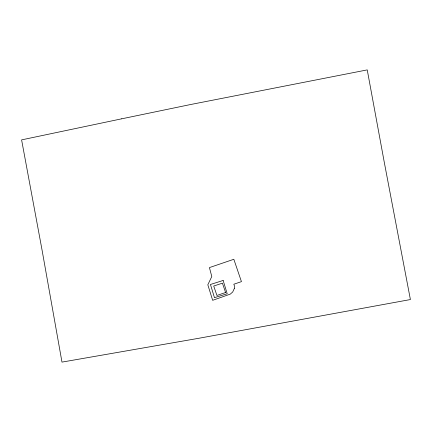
<?xml version="1.0" encoding="UTF-8"?>
<svg xmlns="http://www.w3.org/2000/svg" width="432" height="432" viewBox="0 0 432 432"><rect width="100%" height="100%" fill="white"/><g stroke="black" fill="none" stroke-linecap="round" stroke-linejoin="round"><path stroke-width="0.65" d="M234.419 288.274L232.724 291.962L230.315 294.106L212.663 300.316L207.819 284.774L211.793 276.534L209.423 267.592L233.836 259.286L241.434 281.637L233.836 284.224L234.419 285.946L234.419 288.274M225.596 292.507L216.923 295.456L213.716 286.027L222.421 283.171L225.596 292.507M223.15 280.454L210.449 284.483L214.461 297.653L227.21 293.771L223.15 280.454M121.748 118.805L21.6 139.882L42.104 250.328L61.981 362.108L198.985 338.245L410.4 299.554L384.226 162.011L367.238 69.892L190.69 104.506L121.748 118.805"/></g></svg>
